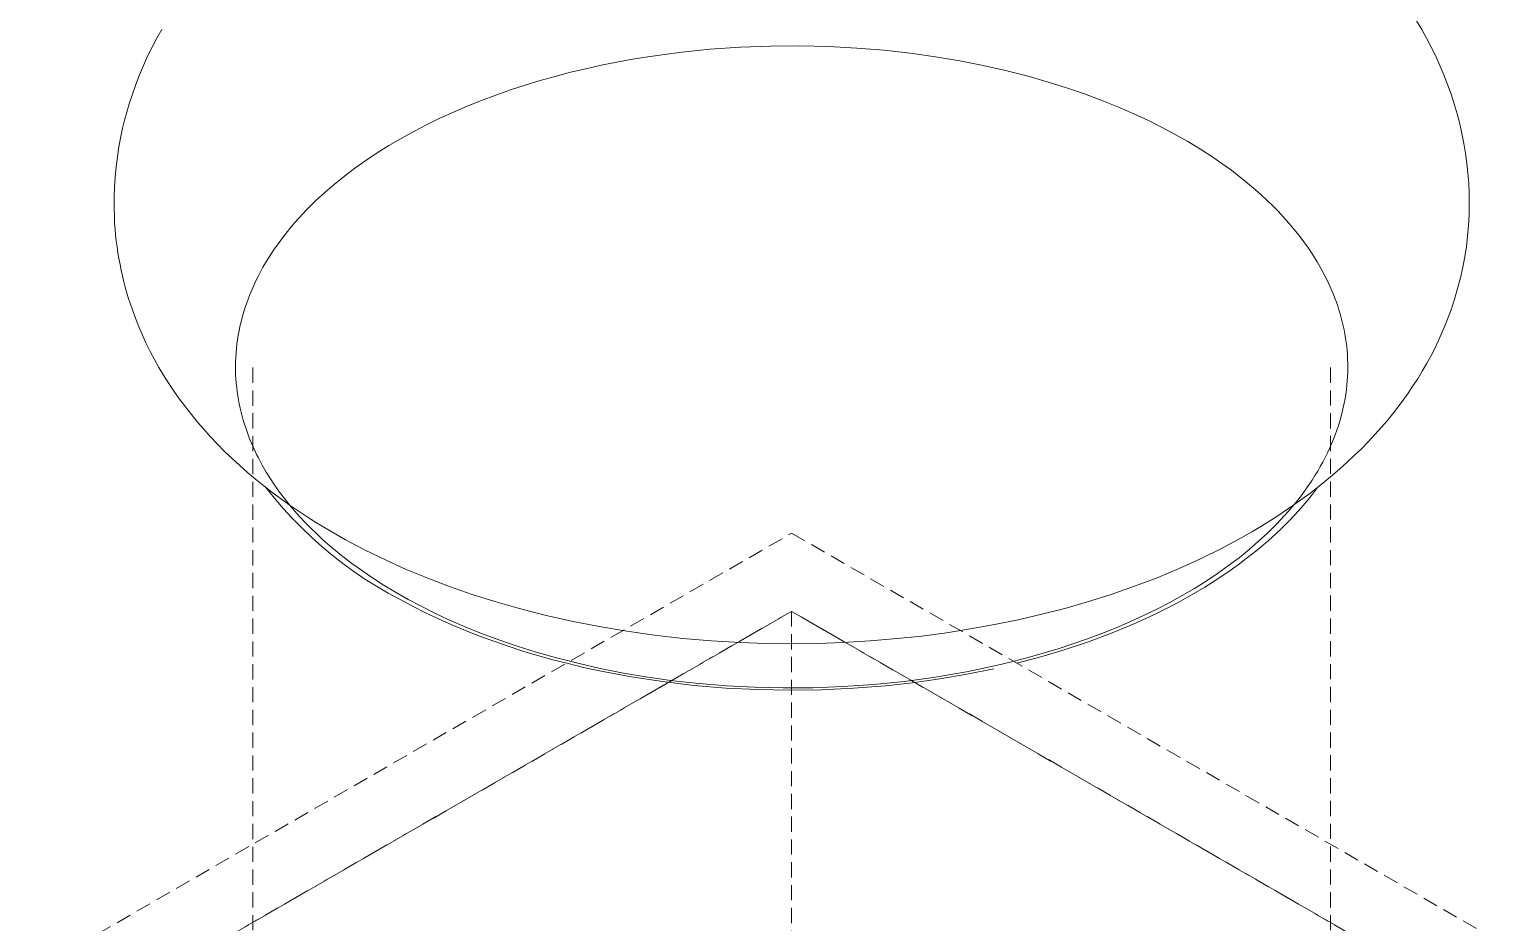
# Model space of a CAD drawing. Header units: millimetres. Extents: x -124 to 15640, y 659 to 4121.
# Drawn here: x 4030.7 to 4153.4, y 2401.8 to 2476.4 of the extents above; entities that cross this region are included whole.
import ezdxf

# ---------------------------------------------------------------- set-up
doc = ezdxf.new("R2010")
doc.units = ezdxf.units.MM
doc.linetypes.add('HIDDEN', pattern=[1.905, 1.27, -0.635])
doc.layers.add('ZANO_R', color=7, linetype='Continuous', lineweight=0)
doc.layers.add('ZANO_R_przerywana', color=7, linetype='HIDDEN', lineweight=0)

msp = doc.modelspace()

# ---------------------------------------------------------------- linework, layer by layer
at = {"layer": 'ZANO_R'}
for p, q in [((4041.36, 2475.66), (4041.77, 2476.39)), ((4146.58, 2477.11), (4147.01, 2476.39)), ((4147.01, 2476.39), (4147.42, 2475.66)), ((4040.97, 2474.91), (4041.36, 2475.66)), ((4147.42, 2475.66), (4147.81, 2474.91)), ((4040.25, 2473.38), (4040.6, 2474.15)), ((4040.6, 2474.15), (4040.97, 2474.91)), ((4081.08, 2473.89), (4079.78, 2473.66)), ((4082.38, 2474.11), (4081.08, 2473.89)), ((4084.98, 2474.46), (4082.38, 2474.11)), ((4087.56, 2474.73), (4084.98, 2474.46)), ((4090.11, 2474.9), (4087.56, 2474.73)), ((4092.62, 2475), (4090.11, 2474.9)), ((4095.08, 2475.01), (4092.62, 2475)), ((4097.49, 2474.96), (4095.08, 2475.01)), ((4099.83, 2474.83), (4097.49, 2474.96)), ((4102.1, 2474.65), (4099.83, 2474.83)), ((4104.29, 2474.4), (4102.1, 2474.65)), ((4106.41, 2474.1), (4104.29, 2474.4)), ((4108.44, 2473.76), (4106.41, 2474.1)), ((4147.81, 2474.91), (4148.18, 2474.15)), ((4148.18, 2474.15), (4148.53, 2473.38)), ((4039.61, 2471.8), (4039.92, 2472.6)), ((4039.92, 2472.6), (4040.25, 2473.38)), ((4075.91, 2472.81), (4074.64, 2472.47)), ((4077.2, 2473.11), (4075.91, 2472.81)), ((4078.49, 2473.4), (4077.2, 2473.11)), ((4079.78, 2473.66), (4078.49, 2473.4)), ((4110.39, 2473.38), (4108.44, 2473.76)), ((4112.25, 2472.96), (4110.39, 2473.38)), ((4114.03, 2472.5), (4112.25, 2472.96)), ((4148.53, 2473.38), (4148.86, 2472.6)), ((4148.86, 2472.6), (4149.17, 2471.8)), ((4039.32, 2470.99), (4039.61, 2471.8)), ((4072.13, 2471.74), (4070.89, 2471.33)), ((4073.38, 2472.12), (4072.13, 2471.74)), ((4074.64, 2472.47), (4073.38, 2472.12)), ((4115.72, 2472.02), (4114.03, 2472.5)), ((4117.33, 2471.52), (4115.72, 2472.02)), ((4118.85, 2471), (4117.33, 2471.52)), ((4149.17, 2471.8), (4149.46, 2470.99)), ((4038.85, 2469.49), (4039.05, 2470.16)), ((4039.05, 2470.16), (4039.32, 2470.99)), ((4068.47, 2470.46), (4067.29, 2469.98)), ((4069.67, 2470.91), (4068.47, 2470.46)), ((4070.89, 2471.33), (4069.67, 2470.91)), ((4120.3, 2470.46), (4118.85, 2471)), ((4121.67, 2469.9), (4120.3, 2470.46)), ((4149.46, 2470.99), (4149.72, 2470.16)), ((4149.72, 2470.16), (4149.96, 2469.34)), ((4038.67, 2468.81), (4038.85, 2469.49)), ((4065, 2468.97), (4063.9, 2468.43)), ((4066.13, 2469.49), (4065, 2468.97)), ((4067.29, 2469.98), (4066.13, 2469.49)), ((4122.96, 2469.34), (4121.67, 2469.9)), ((4124.18, 2468.77), (4122.96, 2469.34)), ((4149.96, 2469.34), (4150.18, 2468.51)), ((4038.36, 2467.44), (4038.51, 2468.13)), ((4038.51, 2468.13), (4038.67, 2468.81)), ((4062.82, 2467.87), (4061.77, 2467.29)), ((4063.9, 2468.43), (4062.82, 2467.87)), ((4125.33, 2468.2), (4124.18, 2468.77)), ((4126.42, 2467.62), (4125.33, 2468.2)), ((4150.18, 2468.51), (4150.36, 2467.69)), ((4150.36, 2467.69), (4150.53, 2466.86)), ((4038.07, 2465.75), (4038.2, 2466.59)), ((4038.2, 2466.59), (4038.36, 2467.44)), ((4060.75, 2466.69), (4059.77, 2466.08)), ((4061.77, 2467.29), (4060.75, 2466.69)), ((4126.42, 2467.62), (4127.47, 2467.02)), ((4127.47, 2467.02), (4128.52, 2466.39)), ((4150.53, 2466.86), (4150.67, 2466.03)), ((4037.96, 2464.91), (4038.07, 2465.75)), ((4058.82, 2465.45), (4057.9, 2464.8)), ((4059.77, 2466.08), (4058.82, 2465.45)), ((4128.52, 2466.39), (4129.56, 2465.71)), ((4129.56, 2465.71), (4130.6, 2464.99)), ((4150.67, 2466.03), (4150.78, 2465.2)), ((4037.82, 2463.22), (4037.88, 2464.06)), ((4037.88, 2464.06), (4037.96, 2464.91)), ((4057.03, 2464.13), (4056.19, 2463.45)), ((4057.9, 2464.8), (4057.03, 2464.13)), ((4130.6, 2464.99), (4131.11, 2464.62)), ((4131.11, 2464.62), (4131.62, 2464.23)), ((4131.62, 2464.23), (4132.13, 2463.83)), ((4150.78, 2465.2), (4150.87, 2464.37)), ((4150.87, 2464.37), (4150.93, 2463.54)), ((4037.8, 2462.39), (4037.82, 2463.22)), ((4056.19, 2463.45), (4055.39, 2462.76)), ((4132.13, 2463.83), (4132.63, 2463.42)), ((4132.63, 2463.42), (4133.12, 2463)), ((4133.12, 2463), (4133.61, 2462.57)), ((4150.93, 2463.54), (4150.97, 2462.65)), ((4037.79, 2461.55), (4037.8, 2462.39)), ((4037.82, 2460.72), (4037.79, 2461.55)), ((4054.26, 2461.7), (4053.9, 2461.35)), ((4054.62, 2462.06), (4054.26, 2461.7)), ((4055.39, 2462.76), (4054.62, 2462.06)), ((4133.61, 2462.57), (4134.08, 2462.12)), ((4134.08, 2462.12), (4134.55, 2461.67)), ((4134.55, 2461.67), (4135.02, 2461.2)), ((4150.97, 2462.65), (4150.98, 2461.76)), ((4150.98, 2461.76), (4150.97, 2460.88)), ((4037.84, 2460.22), (4037.82, 2460.72)), ((4053.22, 2460.62), (4052.9, 2460.26)), ((4053.56, 2460.98), (4053.22, 2460.62)), ((4053.9, 2461.35), (4053.56, 2460.98)), ((4135.02, 2461.2), (4135.47, 2460.71)), ((4135.47, 2460.71), (4135.91, 2460.22)), ((4150.97, 2460.88), (4150.92, 2460)), ((4037.88, 2459.72), (4037.84, 2460.22)), ((4037.92, 2459.22), (4037.88, 2459.72)), ((4037.98, 2458.72), (4037.92, 2459.22)), ((4051.99, 2459.15), (4051.71, 2458.78)), ((4052.28, 2459.52), (4051.99, 2459.15)), ((4052.58, 2459.89), (4052.28, 2459.52)), ((4052.9, 2460.26), (4052.58, 2459.89)), ((4135.91, 2460.22), (4136.34, 2459.71)), ((4136.34, 2459.71), (4136.76, 2459.19)), ((4136.76, 2459.19), (4137.16, 2458.66)), ((4150.84, 2459.13), (4150.74, 2458.26)), ((4150.92, 2460), (4150.84, 2459.13)), ((4038.04, 2458.23), (4037.98, 2458.72)), ((4038.11, 2457.74), (4038.04, 2458.23)), ((4051.17, 2458.03), (4050.92, 2457.65)), ((4051.43, 2458.4), (4051.17, 2458.03)), ((4051.71, 2458.78), (4051.43, 2458.4)), ((4137.16, 2458.66), (4137.55, 2458.11)), ((4137.55, 2458.11), (4137.92, 2457.55)), ((4150.74, 2458.26), (4150.61, 2457.4)), ((4038.2, 2457.25), (4038.11, 2457.74)), ((4038.29, 2456.76), (4038.2, 2457.25)), ((4038.38, 2456.28), (4038.29, 2456.76)), ((4050.45, 2456.9), (4050.23, 2456.52)), ((4050.68, 2457.28), (4050.45, 2456.9)), ((4050.92, 2457.65), (4050.68, 2457.28)), ((4137.92, 2457.55), (4138.27, 2456.98)), ((4138.27, 2456.98), (4138.61, 2456.4)), ((4150.61, 2457.4), (4150.44, 2456.54)), ((4038.49, 2455.8), (4038.38, 2456.28)), ((4038.61, 2455.32), (4038.49, 2455.8)), ((4049.82, 2455.76), (4049.64, 2455.38)), ((4050.02, 2456.14), (4049.82, 2455.76)), ((4050.23, 2456.52), (4050.02, 2456.14)), ((4138.61, 2456.4), (4138.93, 2455.8)), ((4138.93, 2455.8), (4139.08, 2455.5)), ((4139.08, 2455.5), (4139.23, 2455.19)), ((4150.24, 2455.64), (4150.01, 2454.74)), ((4150.44, 2456.54), (4150.24, 2455.64)), ((4038.73, 2454.85), (4038.61, 2455.32)), ((4038.87, 2454.37), (4038.73, 2454.85)), ((4039.01, 2453.9), (4038.87, 2454.37)), ((4049.13, 2454.24), (4048.99, 2453.86)), ((4049.29, 2454.62), (4049.13, 2454.24)), ((4049.46, 2455), (4049.29, 2454.62)), ((4049.64, 2455.38), (4049.46, 2455)), ((4139.23, 2455.19), (4139.37, 2454.89)), ((4139.37, 2454.89), (4139.5, 2454.57)), ((4139.5, 2454.57), (4139.63, 2454.26)), ((4139.63, 2454.26), (4139.76, 2453.94)), ((4150.01, 2454.74), (4149.75, 2453.85)), ((4039.16, 2453.44), (4039.01, 2453.9)), ((4039.32, 2452.97), (4039.16, 2453.44)), ((4039.58, 2452.26), (4039.32, 2452.97)), ((4048.72, 2453.1), (4048.61, 2452.72)), ((4048.85, 2453.48), (4048.72, 2453.1)), ((4048.99, 2453.86), (4048.85, 2453.48)), ((4139.76, 2453.94), (4139.88, 2453.62)), ((4139.88, 2453.62), (4139.99, 2453.3)), ((4139.99, 2453.3), (4140.09, 2452.97)), ((4140.09, 2452.97), (4140.19, 2452.64)), ((4149.46, 2452.97), (4149.22, 2452.32)), ((4149.75, 2453.85), (4149.46, 2452.97)), ((4039.86, 2451.56), (4039.58, 2452.26)), ((4048.4, 2451.97), (4048.31, 2451.59)), ((4048.5, 2452.35), (4048.4, 2451.97)), ((4048.61, 2452.72), (4048.5, 2452.35)), ((4140.19, 2452.64), (4140.29, 2452.31)), ((4140.29, 2452.31), (4140.37, 2451.97)), ((4140.37, 2451.97), (4140.45, 2451.64)), ((4149.22, 2452.32), (4148.96, 2451.68)), ((4040.16, 2450.86), (4039.86, 2451.56)), ((4040.48, 2450.17), (4040.16, 2450.86)), ((4048.17, 2450.85), (4048.11, 2450.47)), ((4048.24, 2451.22), (4048.17, 2450.85)), ((4048.31, 2451.59), (4048.24, 2451.22)), ((4140.45, 2451.64), (4140.52, 2451.3)), ((4140.52, 2451.3), (4140.59, 2450.96)), ((4140.59, 2450.96), (4140.65, 2450.61)), ((4140.65, 2450.61), (4140.7, 2450.26)), ((4148.69, 2451.04), (4148.41, 2450.41)), ((4148.96, 2451.68), (4148.69, 2451.04)), ((4040.82, 2449.49), (4040.48, 2450.17)), ((4041.17, 2448.82), (4040.82, 2449.49)), ((4047.98, 2449.37), (4047.96, 2449)), ((4048.02, 2449.73), (4047.98, 2449.37)), ((4048.06, 2450.1), (4048.02, 2449.73)), ((4048.11, 2450.47), (4048.06, 2450.1)), ((4140.7, 2450.26), (4140.74, 2449.91)), ((4140.74, 2449.91), (4140.77, 2449.56)), ((4140.77, 2449.56), (4140.8, 2449.21)), ((4148.09, 2449.75), (4147.76, 2449.11)), ((4148.41, 2450.41), (4148.09, 2449.75)), ((4041.54, 2448.16), (4041.17, 2448.82)), ((4041.93, 2447.51), (4041.54, 2448.16)), ((4047.95, 2448.64), (4047.94, 2448.27)), ((4047.94, 2448.27), (4047.94, 2447.91)), ((4047.96, 2449), (4047.95, 2448.64)), ((4140.8, 2449.21), (4140.82, 2448.85)), ((4140.82, 2448.85), (4140.83, 2448.49)), ((4140.83, 2448.49), (4140.83, 2448.13)), ((4140.83, 2448.13), (4140.83, 2447.77)), ((4147.41, 2448.47), (4147.04, 2447.84)), ((4147.76, 2449.11), (4147.41, 2448.47)), ((4042.36, 2446.83), (4041.93, 2447.51)), ((4042.81, 2446.16), (4042.36, 2446.83)), ((4047.94, 2447.91), (4047.95, 2447.55)), ((4047.95, 2447.55), (4047.97, 2447.2)), ((4047.97, 2447.2), (4048, 2446.84)), ((4048, 2446.84), (4048.04, 2446.49)), ((4140.79, 2447.04), (4140.76, 2446.67)), ((4140.81, 2447.4), (4140.79, 2447.04)), ((4140.83, 2447.77), (4140.81, 2447.4)), ((4146.67, 2447.22), (4146.27, 2446.62)), ((4147.04, 2447.84), (4146.67, 2447.22)), ((4043.27, 2445.5), (4042.81, 2446.16)), ((4048.04, 2446.49), (4048.08, 2446.14)), ((4048.08, 2446.14), (4048.13, 2445.79)), ((4048.13, 2445.79), (4048.19, 2445.45)), ((4140.67, 2445.93), (4140.61, 2445.56)), ((4140.72, 2446.3), (4140.67, 2445.93)), ((4140.76, 2446.67), (4140.72, 2446.3)), ((4145.87, 2446.02), (4145.45, 2445.43)), ((4146.27, 2446.62), (4145.87, 2446.02)), ((4043.75, 2444.86), (4043.27, 2445.5)), ((4044.25, 2444.22), (4043.75, 2444.86)), ((4048.19, 2445.45), (4048.25, 2445.11)), ((4048.25, 2445.11), (4048.32, 2444.77)), ((4048.32, 2444.77), (4048.4, 2444.43)), ((4048.4, 2444.43), (4048.49, 2444.09)), ((4140.37, 2444.43), (4140.28, 2444.06)), ((4140.46, 2444.81), (4140.37, 2444.43)), ((4140.54, 2445.18), (4140.46, 2444.81)), ((4140.61, 2445.56), (4140.54, 2445.18)), ((4145.01, 2444.84), (4144.57, 2444.27)), ((4145.45, 2445.43), (4145.01, 2444.84)), ((4044.76, 2443.6), (4044.25, 2444.22)), ((4045.28, 2442.99), (4044.76, 2443.6)), ((4048.49, 2444.09), (4048.58, 2443.76)), ((4048.58, 2443.76), (4048.68, 2443.43)), ((4048.68, 2443.43), (4048.79, 2443.11)), ((4140.05, 2443.3), (4139.93, 2442.92)), ((4140.17, 2443.68), (4140.05, 2443.3)), ((4140.28, 2444.06), (4140.17, 2443.68)), ((4143.64, 2443.16), (4143.09, 2442.55)), ((4144.11, 2443.71), (4143.64, 2443.16)), ((4144.57, 2444.27), (4144.11, 2443.71)), ((4045.82, 2442.39), (4045.28, 2442.99)), ((4046.42, 2441.76), (4045.82, 2442.39)), ((4048.79, 2443.11), (4048.9, 2442.78)), ((4048.9, 2442.78), (4049.02, 2442.46)), ((4049.02, 2442.46), (4049.14, 2442.14)), ((4049.14, 2442.14), (4049.27, 2441.83)), ((4139.64, 2442.16), (4139.48, 2441.78)), ((4139.79, 2442.54), (4139.64, 2442.16)), ((4139.93, 2442.92), (4139.79, 2442.54)), ((4142.54, 2441.95), (4141.97, 2441.37)), ((4143.09, 2442.55), (4142.54, 2441.95)), ((4047.03, 2441.15), (4046.42, 2441.76)), ((4047.66, 2440.55), (4047.03, 2441.15)), ((4049.27, 2441.83), (4049.41, 2441.52)), ((4049.41, 2441.52), (4049.55, 2441.21)), ((4049.55, 2441.21), (4049.69, 2440.9)), ((4049.69, 2440.9), (4049.85, 2440.6)), ((4139.14, 2441.02), (4138.95, 2440.64)), ((4139.32, 2441.4), (4139.14, 2441.02)), ((4139.48, 2441.78), (4139.32, 2441.4)), ((4141.38, 2440.8), (4140.79, 2440.24)), ((4141.97, 2441.37), (4141.38, 2440.8)), ((4048.3, 2439.96), (4047.66, 2440.55)), ((4048.95, 2439.38), (4048.3, 2439.96)), ((4049.85, 2440.6), (4050.16, 2440)), ((4050.16, 2440), (4050.5, 2439.42)), ((4138.32, 2439.51), (4138.09, 2439.13)), ((4138.54, 2439.88), (4138.32, 2439.51)), ((4138.75, 2440.26), (4138.54, 2439.88)), ((4138.95, 2440.64), (4138.75, 2440.26)), ((4140.18, 2439.69), (4139.56, 2439.15)), ((4140.79, 2440.24), (4140.18, 2439.69)), ((4049.61, 2438.82), (4048.95, 2439.38)), ((4050.29, 2438.28), (4049.61, 2438.82)), ((4050.97, 2437.74), (4050.29, 2438.28)), ((4050.5, 2439.42), (4050.86, 2438.85)), ((4050.86, 2438.85), (4051.23, 2438.29)), ((4051.23, 2438.29), (4051.62, 2437.75)), ((4137.6, 2438.37), (4137.34, 2438)), ((4137.85, 2438.75), (4137.6, 2438.37)), ((4138.09, 2439.13), (4137.85, 2438.75)), ((4138.93, 2438.63), (4138.3, 2438.12)), ((4139.56, 2439.15), (4138.93, 2438.63)), ((4051.18, 2437.25), (4050.47, 2438.13)), ((4051.7, 2437.2), (4050.97, 2437.74)), ((4051.92, 2436.39), (4051.18, 2437.25)), ((4051.62, 2437.75), (4052.02, 2437.21)), ((4052.43, 2436.68), (4051.7, 2437.2)), ((4052.02, 2437.21), (4052.44, 2436.69)), ((4137, 2437.15), (4136.34, 2436.68)), ((4136.79, 2437.25), (4136.49, 2436.88)), ((4137.07, 2437.63), (4136.79, 2437.25)), ((4137.43, 2437.02), (4136.94, 2436.43)), ((4137.65, 2437.63), (4137, 2437.15)), ((4137.34, 2438), (4137.07, 2437.63)), ((4137.88, 2437.57), (4137.43, 2437.02)), ((4138.3, 2438.12), (4137.65, 2437.63)), ((4138.31, 2438.13), (4137.88, 2437.57)), ((4052.68, 2435.56), (4051.92, 2436.39)), ((4053.17, 2436.17), (4052.43, 2436.68)), ((4052.44, 2436.69), (4052.87, 2436.18)), ((4052.87, 2436.18), (4053.31, 2435.69)), ((4053.93, 2435.67), (4053.17, 2436.17)), ((4136.34, 2436.68), (4134.99, 2435.77)), ((4135.55, 2435.78), (4135.22, 2435.42)), ((4135.88, 2436.15), (4135.55, 2435.78)), ((4136.19, 2436.51), (4135.88, 2436.15)), ((4136.42, 2435.86), (4135.9, 2435.31)), ((4136.49, 2436.88), (4136.19, 2436.51)), ((4136.94, 2436.43), (4136.42, 2435.86)), ((4053.48, 2434.75), (4052.68, 2435.56)), ((4053.31, 2435.69), (4053.76, 2435.21)), ((4054.3, 2433.97), (4053.48, 2434.75)), ((4053.76, 2435.21), (4054.22, 2434.74)), ((4054.71, 2435.18), (4053.93, 2435.67)), ((4054.22, 2434.74), (4054.69, 2434.28)), ((4055.5, 2434.7), (4054.71, 2435.18)), ((4057.11, 2433.77), (4055.5, 2434.7)), ((4133.62, 2434.9), (4132.81, 2434.42)), ((4134.99, 2435.77), (4133.62, 2434.9)), ((4134.52, 2434.7), (4134.15, 2434.34)), ((4134.87, 2435.06), (4134.52, 2434.7)), ((4135.35, 2434.77), (4134.79, 2434.23)), ((4135.22, 2435.42), (4134.87, 2435.06)), ((4135.9, 2435.31), (4135.35, 2434.77)), ((4055.14, 2433.21), (4054.3, 2433.97)), ((4054.69, 2434.28), (4055.17, 2433.83)), ((4055.17, 2433.83), (4055.66, 2433.4)), ((4055.66, 2433.4), (4056.15, 2432.98)), ((4058.76, 2432.9), (4057.11, 2433.77)), ((4131.98, 2433.95), (4130.29, 2433.04)), ((4132.81, 2434.42), (4131.98, 2433.95)), ((4133.39, 2433.64), (4132.59, 2432.95)), ((4134.15, 2434.34), (4133.39, 2433.64)), ((4134.21, 2433.71), (4133.62, 2433.2)), ((4134.79, 2434.23), (4134.21, 2433.71)), ((4056.01, 2432.49), (4055.14, 2433.21)), ((4056.9, 2431.79), (4056.01, 2432.49)), ((4056.15, 2432.98), (4056.65, 2432.57)), ((4056.65, 2432.57), (4057.15, 2432.17)), ((4057.15, 2432.17), (4057.66, 2431.78)), ((4060.46, 2432.08), (4058.76, 2432.9)), ((4128.54, 2432.18), (4126.75, 2431.37)), ((4130.29, 2433.04), (4128.54, 2432.18)), ((4131.75, 2432.27), (4130.87, 2431.61)), ((4132.36, 2432.19), (4131.69, 2431.68)), ((4132.59, 2432.95), (4131.75, 2432.27)), ((4133.02, 2432.7), (4132.36, 2432.19)), ((4133.62, 2433.2), (4133.02, 2432.7)), ((4057.82, 2431.12), (4056.9, 2431.79)), ((4057.66, 2431.78), (4058.18, 2431.41)), ((4058.75, 2430.49), (4057.82, 2431.12)), ((4058.18, 2431.41), (4059.21, 2430.69)), ((4062.2, 2431.29), (4060.46, 2432.08)), ((4063.99, 2430.55), (4062.2, 2431.29)), ((4126.75, 2431.37), (4124.9, 2430.6)), ((4129.96, 2430.96), (4129.01, 2430.32)), ((4130.87, 2431.61), (4129.96, 2430.96)), ((4131, 2431.19), (4130.31, 2430.72)), ((4131.69, 2431.68), (4131, 2431.19)), ((4059.71, 2429.88), (4058.75, 2430.49)), ((4059.21, 2430.69), (4060.26, 2430.01)), ((4060.69, 2429.31), (4059.71, 2429.88)), ((4060.26, 2430.01), (4061.31, 2429.38)), ((4065.82, 2429.86), (4063.99, 2430.55)), ((4067.69, 2429.21), (4065.82, 2429.86)), ((4123.01, 2429.88), (4121.07, 2429.2)), ((4124.9, 2430.6), (4123.01, 2429.88)), ((4128.02, 2429.71), (4127.01, 2429.11)), ((4129.01, 2430.32), (4128.02, 2429.71)), ((4128.89, 2429.81), (4128.17, 2429.38)), ((4129.6, 2430.26), (4128.89, 2429.81)), ((4130.31, 2430.72), (4129.6, 2430.26)), ((4061.68, 2428.77), (4060.69, 2429.31)), ((4061.31, 2429.38), (4062.36, 2428.78)), ((4062.73, 2428.21), (4061.68, 2428.77)), ((4063.44, 2428.21), (4062.36, 2428.78)), ((4069.6, 2428.61), (4067.69, 2429.21)), ((4071.55, 2428.05), (4069.6, 2428.61)), ((4119.09, 2428.58), (4117.19, 2428.04)), ((4121.07, 2429.2), (4119.09, 2428.58)), ((4125.96, 2428.53), (4124.88, 2427.97)), ((4126.66, 2428.54), (4125.87, 2428.12)), ((4127.01, 2429.11), (4125.96, 2428.53)), ((4127.44, 2428.96), (4126.66, 2428.54)), ((4128.17, 2429.38), (4127.44, 2428.96)), ((4063.8, 2427.67), (4062.73, 2428.21)), ((4064.59, 2427.63), (4063.44, 2428.21)), ((4064.89, 2427.16), (4063.8, 2427.67)), ((4065.81, 2427.06), (4064.59, 2427.63)), ((4073.76, 2427.48), (4071.55, 2428.05)), ((4076.01, 2426.97), (4073.76, 2427.48)), ((4115.27, 2427.54), (4113.31, 2427.09)), ((4117.19, 2428.04), (4115.27, 2427.54)), ((4123.77, 2427.43), (4122.64, 2426.92)), ((4124.28, 2427.34), (4122.66, 2426.61)), ((4124.88, 2427.97), (4123.77, 2427.43)), ((4125.08, 2427.72), (4124.28, 2427.34)), ((4125.87, 2428.12), (4125.08, 2427.72)), ((4066.01, 2426.66), (4064.89, 2427.16)), ((4067.11, 2426.5), (4065.81, 2427.06)), ((4067.15, 2426.18), (4066.01, 2426.66)), ((4068.47, 2425.95), (4067.11, 2426.5)), ((4068.31, 2425.72), (4067.15, 2426.18)), ((4078.3, 2426.52), (4076.01, 2426.97)), ((4080.61, 2426.13), (4078.3, 2426.52)), ((4082.94, 2425.8), (4080.61, 2426.13)), ((4107.31, 2426), (4105.27, 2425.73)), ((4109.33, 2426.32), (4107.31, 2426)), ((4111.33, 2426.68), (4109.33, 2426.32)), ((4113.31, 2427.09), (4111.33, 2426.68)), ((4121.48, 2426.42), (4120.3, 2425.95)), ((4122.66, 2426.61), (4121.02, 2425.94)), ((4122.64, 2426.92), (4121.48, 2426.42)), ((4069.5, 2425.29), (4068.31, 2425.72)), ((4069.92, 2425.41), (4068.47, 2425.95)), ((4070.7, 2424.87), (4069.5, 2425.29)), ((4071.45, 2424.89), (4069.92, 2425.41)), ((4071.93, 2424.47), (4070.7, 2424.87)), ((4073.06, 2424.38), (4071.45, 2424.89)), ((4085.3, 2425.53), (4082.94, 2425.8)), ((4087.68, 2425.33), (4085.3, 2425.53)), ((4090.08, 2425.18), (4087.68, 2425.33)), ((4092.23, 2425.11), (4090.08, 2425.18)), ((4094.39, 2425.08), (4092.23, 2425.11)), ((4096.54, 2425.11), (4094.39, 2425.08)), ((4098.7, 2425.18), (4096.54, 2425.11)), ((4100.95, 2425.32), (4098.7, 2425.18)), ((4103.21, 2425.51), (4100.95, 2425.32)), ((4105.27, 2425.73), (4103.21, 2425.51)), ((4117.88, 2425.07), (4116.65, 2424.67)), ((4119.1, 2425.22), (4117.15, 2424.57)), ((4119.1, 2425.5), (4117.88, 2425.07)), ((4120.3, 2425.95), (4119.1, 2425.5)), ((4121.02, 2425.94), (4119.1, 2425.22)), ((4073.17, 2424.1), (4071.93, 2424.47)), ((4074.75, 2423.9), (4073.06, 2424.38)), ((4074.44, 2423.75), (4073.17, 2424.1)), ((4075.72, 2423.42), (4074.44, 2423.75)), ((4076.53, 2423.45), (4074.75, 2423.9)), ((4112.86, 2423.6), (4111.58, 2423.29)), ((4114.13, 2423.93), (4112.86, 2423.6)), ((4115.19, 2423.98), (4113.2, 2423.45)), ((4115.4, 2424.29), (4114.13, 2423.93)), ((4117.15, 2424.57), (4115.19, 2423.98)), ((4116.65, 2424.67), (4115.4, 2424.29)), ((4077.01, 2423.11), (4075.72, 2423.42)), ((4078.39, 2423.03), (4076.53, 2423.45)), ((4078.33, 2422.82), (4077.01, 2423.11)), ((4079.66, 2422.56), (4078.33, 2422.82)), ((4080.33, 2422.64), (4078.39, 2423.03)), ((4081, 2422.32), (4079.66, 2422.56)), ((4082.37, 2422.3), (4080.33, 2422.64)), ((4083.6, 2421.92), (4081, 2422.32)), ((4084.48, 2422), (4082.37, 2422.3)), ((4106.4, 2422.3), (4103.8, 2421.94)), ((4107.69, 2422.51), (4106.4, 2422.3)), ((4109.03, 2422.54), (4106.77, 2422.15)), ((4108.99, 2422.75), (4107.69, 2422.51)), ((4110.29, 2423.01), (4108.99, 2422.75)), ((4111.28, 2423), (4109.03, 2422.54)), ((4111.58, 2423.29), (4110.29, 2423.01)), ((4086.23, 2421.61), (4083.6, 2421.92)), ((4086.67, 2421.76), (4084.48, 2422)), ((4088.88, 2421.38), (4086.23, 2421.61)), ((4088.94, 2421.57), (4086.67, 2421.76)), ((4091.54, 2421.25), (4088.88, 2421.38)), ((4091.29, 2421.45), (4088.94, 2421.57)), ((4093.69, 2421.39), (4091.29, 2421.45)), ((4094.21, 2421.2), (4091.54, 2421.25)), ((4096.15, 2421.41), (4093.69, 2421.39)), ((4096.88, 2421.24), (4094.21, 2421.2)), ((4098.67, 2421.5), (4096.15, 2421.41)), ((4099.55, 2421.36), (4096.88, 2421.24)), ((4101.22, 2421.68), (4098.67, 2421.5)), ((4102.21, 2421.57), (4099.55, 2421.36)), ((4103.8, 2421.94), (4101.22, 2421.68)), ((4104.49, 2421.83), (4102.21, 2421.57)), ((4106.77, 2422.15), (4104.49, 2421.83))]:
    msp.add_line(p, q, dxfattribs=at)
at = {"layer": 'ZANO_R_przerywana'}
for p, q in [((4049.39, 2448.14), (4049.39, 2382.88)), ((4139.39, 2448.15), (4139.39, 2382.88)), ((3917.61, 2332.25), (4094.38, 2434.32)), ((4094.38, 2434.32), (4271.16, 2332.27)), ((4094.37, 2427.79), (3917.6, 2325.72)), ((3917.61, 2325.72), (4094.38, 2427.79)), ((4094.37, 2427.79), (4094.37, 1774.59)), ((4271.15, 2325.73), (4094.37, 2427.79)), ((4094.38, 2427.79), (4271.16, 2325.73))]:
    msp.add_line(p, q, dxfattribs=at)

doc.saveas('drawing.dxf')
